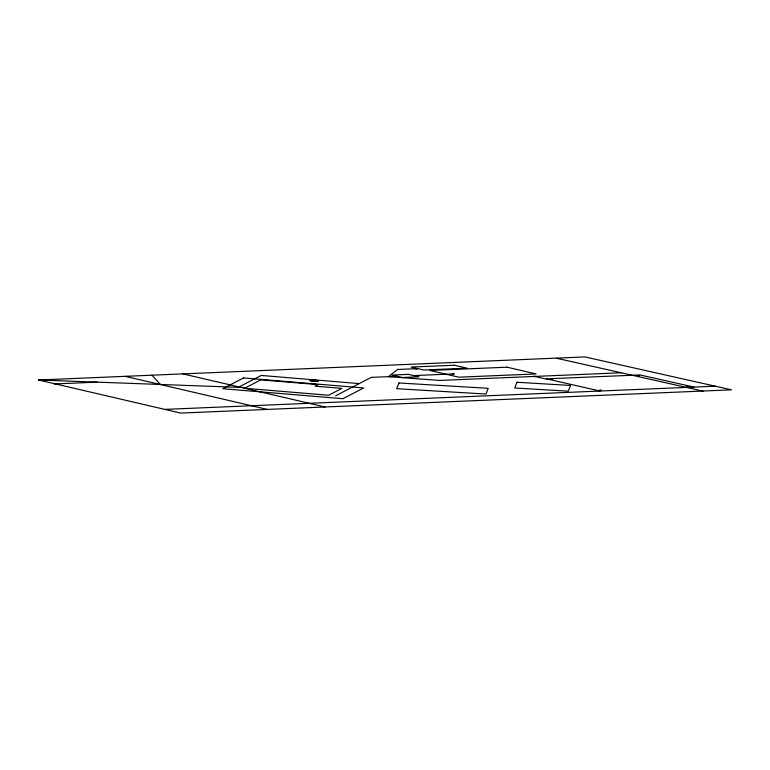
<?xml version="1.0" encoding="UTF-8"?>
<svg xmlns="http://www.w3.org/2000/svg" width="770" height="770" viewBox="0 0 770 770"><rect width="100%" height="100%" fill="white"/><g stroke="black" fill="none" stroke-linecap="round" stroke-linejoin="round"><path stroke-width="1.16" d="M397.734 369.35L388.398 376.655L439.612 380.438L621.255 372.776M238.296 387.329L261.232 375.442L359.215 383.604M314.102 380.803L315.7 379.976M335.614 395.828L371.217 377.377L397.07 376.289M54.526 383.835L56.258 383.932M56.248 383.989L54.555 383.903M314.949 380.89L313.265 380.726L314.978 380.823M452.519 373.835L454.252 373.931L452.558 373.912M533.716 376.366L535.448 376.463M535.371 376.54L533.745 376.443M550.848 379.244L552.581 379.341L550.839 379.302M599.695 390.217L601.428 390.303M601.399 390.371L599.686 390.265M38.5 379.985L584.94 356.924L731.5 389.832L180.632 413.076L38.5 379.985L245.842 387.608M55.382 383.912L97.174 382.141M397.599 369.465L417.725 368.618M413.673 375.587L453.386 373.912M164.847 409.399L715.224 386.174M693.982 387.069L639.88 374.932L546.498 378.84L600.08 391.035M556.546 358.252L703.097 391.16M534.524 376.424L547.74 379.398M182.913 373.893L325.046 406.983M125.144 376.328L267.277 409.419M151.921 375.202L160.401 384.471M398.966 382.979L396.704 388.696L485.947 394.038L488.209 388.321L398.966 382.979M516.988 382.257L514.716 387.974L568.27 391.179L570.532 385.462L516.988 382.257M243.561 377.945L222.771 388.715L342.891 398.716L363.671 387.945L243.561 377.945M260.828 379.841L244.6 388.253L328.646 395.251L341.89 388.388L315.036 386.155L318.029 384.605L260.828 379.841M415.136 368.599L416.839 368.763L415.136 368.599M637.531 375.577L639.244 375.741L637.589 375.567M686.378 386.55L688.091 386.646L686.436 386.53M454.377 365.23L410.997 367.049L423.606 369.985L466.986 368.175L454.377 365.23M507.103 367.194L429.843 370.447L458.795 377.194L536.055 373.931L507.103 367.194M408.408 374.364L391.805 375.067L402.335 377.512L418.938 376.819L408.408 374.364M311.677 381.169A4.476 0.587 3.1 0 0 318.568 381.073A4.476 0.587 3.1 0 0 312.071 380.178A4.476 0.587 3.1 0 0 311.677 381.169"/></g></svg>
